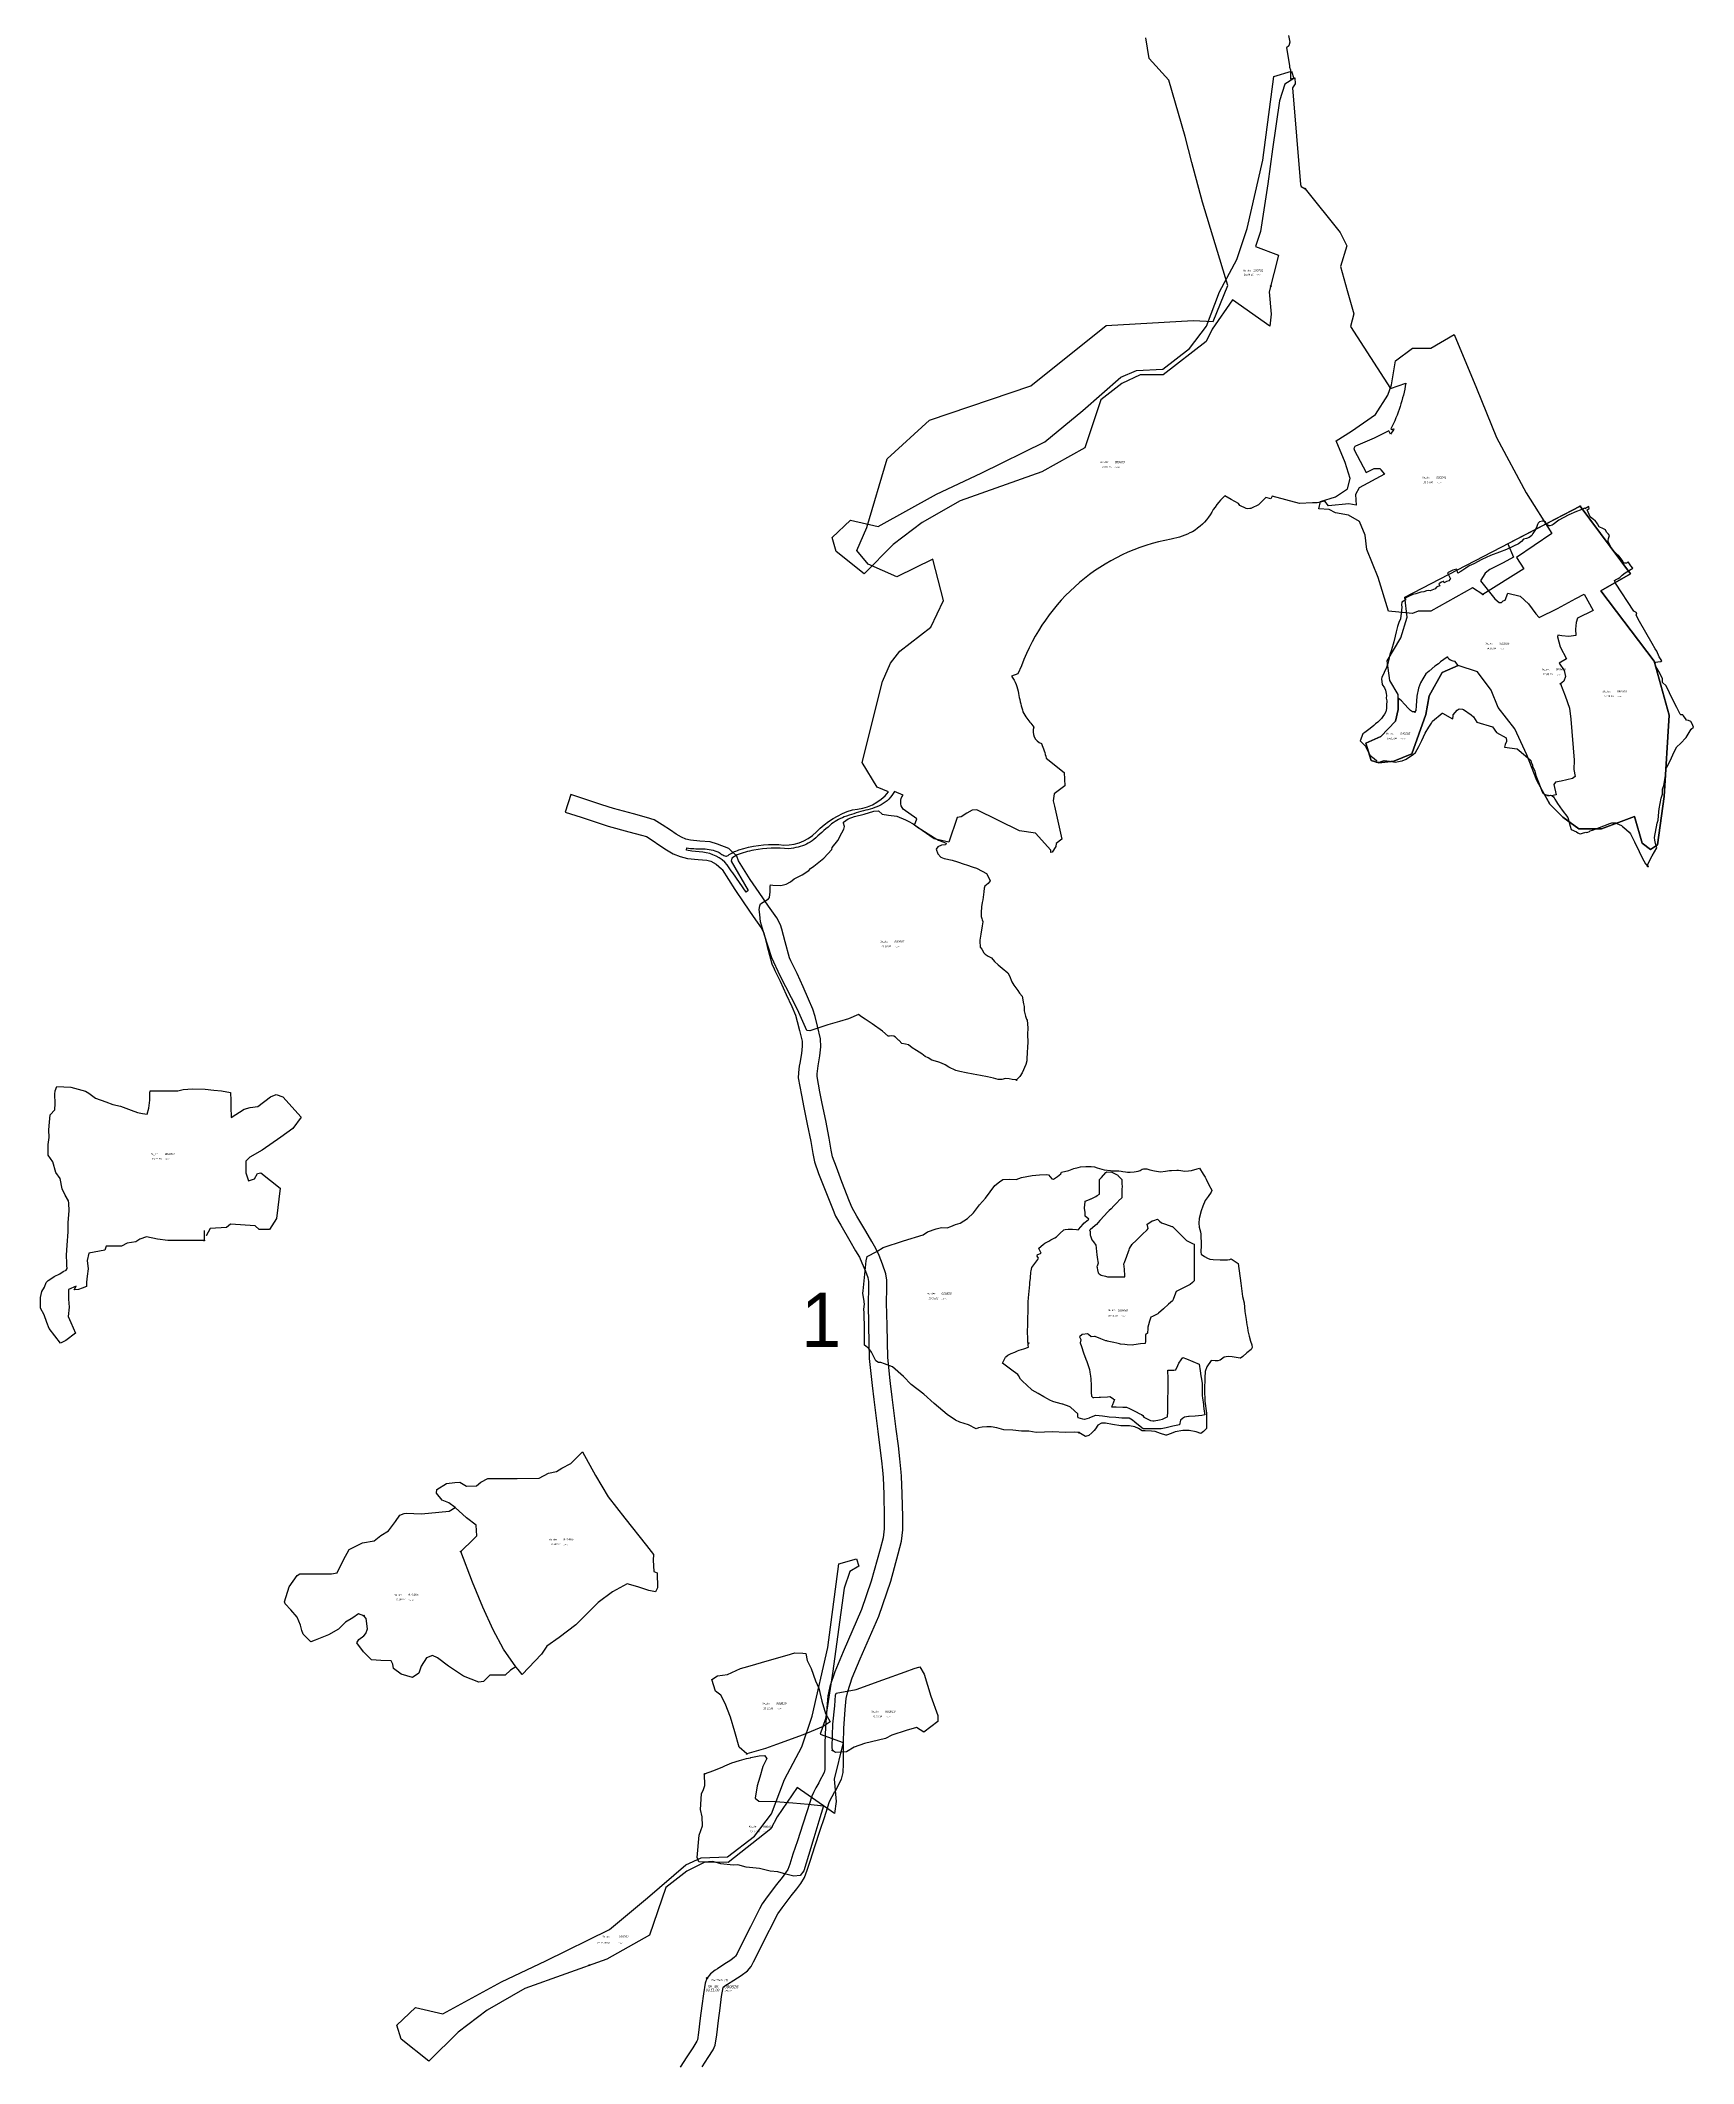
# Model space of a CAD drawing. Header units: metres. Extents: x 116000 to 284092, y 365136 to 804542.
# Drawn here: x 203481 to 212653, y 719896 to 731122 of the extents above; entities that cross this region are included whole.
import ezdxf
from ezdxf.enums import TextEntityAlignment as Align

# ---------------------------------------------------------------- set-up
doc = ezdxf.new("R2010")
doc.units = ezdxf.units.M
doc.header["$LTSCALE"] = 0.075
doc.linetypes.add('LTP001', pattern=[500, 500, 0])
for name, color, linetype in [('000087', 21, 'Continuous'), ('000241', 21, 'Continuous'), ('000460', 21, 'Continuous'), ('020856', 8, 'Continuous'), ('040205', 7, 'Continuous'), ('070177', 46, 'Continuous'), ('080468', 30, 'Continuous'), ('090626', 140, 'Continuous'), ('10', 7, 'Continuous'), ('100450', 62, 'LTP001'), ('100701', 62, 'Continuous'), ('4', 7, 'Continuous'), ('7', 7, 'Continuous'), ('964052', 4, 'Continuous'), ('971465', 5, 'Continuous'), ('980819', 3, 'Continuous')]:
    doc.layers.add(name, color=color, linetype=linetype)
doc.styles.add('HEBTXT', font='HEBTXT.shx')
doc.styles.add('TECHNO', font='techno_w.shx')

# ---------------------------------------------------------------- blocks, each defined once
blk = doc.blocks.new('DM_AREA')
at = {"layer": '10'}
blk.add_circle((0, 0), 2.5, dxfattribs=at)
at = {"layer": '4', "style": 'HEBTXT', "oblique": 10}
blk.add_attdef('DATE', text='', height=10, dxfattribs=at).set_placement((9.9, 86.8), align=Align.RIGHT)
at = {"layer": '4', "style": 'HEBTXT', "oblique": 10, "flags": 8}
blk.add_attdef('DATAtxt', text='', height=6, dxfattribs=at).set_placement((41.8, 89.2), align=Align.MIDDLE)
at = {"layer": '7', "style": 'HEBTXT', "oblique": 10, "flags": 8}
blk.add_attdef('file_txt', text='', height=9, dxfattribs=at).set_placement((-28.4, 117.1), align=Align.MIDDLE)
at = {"layer": '7', "style": 'HEBTXT', "oblique": 10}
blk.add_attdef('FILE_DM', (28.1, 112.6), '', height=12, dxfattribs=at)

msp = doc.modelspace()

# ---------------------------------------------------------------- linework, layer by layer
at = {"layer": '000087', "color": 21, "linetype": 'Continuous', "flags": 128}
msp.add_lwpolyline([(207472, 726272), (207469, 726299), (207473, 726320), (207476, 726331), (207491, 726341), (207520, 726359), (207526, 726367), (207529, 726397), (207530, 726428), (207532, 726436), (207545, 726435), (207588, 726433), (207597, 726434), (207618, 726441), (207642, 726454), (207663, 726469), (207708, 726492), (207744, 726517), (207754, 726527), (207772, 726540), (207800, 726563), (207827, 726584), (207850, 726608), (207872, 726633), (207874, 726643), (207905, 726683), (207928, 726725), (207938, 726745), (207943, 726761), (207936, 726778), (207936, 726785), (207962, 726803), (207998, 726815), (208051, 726829), (208105, 726845), (208130, 726847), (208152, 726828), (208187, 726823), (208233, 726818), (208280, 726797), (208296, 726790), (208324, 726775), (208353, 726753), (208369, 726743), (208387, 726732), (208422, 726710), (208442, 726697), (208463, 726684), (208488, 726675), (208507, 726668), (208503, 726659), (208480, 726657), (208461, 726647), (208450, 726635), (208461, 726608), (208476, 726591), (208496, 726583), (208540, 726574), (208569, 726565), (208607, 726552), (208619, 726548), (208656, 726535), (208674, 726529), (208706, 726512), (208730, 726499), (208743, 726475), (208751, 726458), (208739, 726444), (208720, 726429), (208718, 726419), (208715, 726398), (208709, 726353), (208706, 726338), (208703, 726315), (208700, 726283), (208701, 726268), (208701, 726260), (208704, 726249), (208707, 726242), (208709, 726234), (208710, 726232), (208707, 726209), (208699, 726163), (208694, 726129), (208694, 726115), (208695, 726100), (208695, 726090), (208704, 726079), (208715, 726060), (208722, 726052), (208739, 726041), (208757, 726032), (208775, 726012), (208794, 725993), (208817, 725974), (208849, 725949), (208858, 725931), (208871, 725898), (208881, 725880), (208904, 725851), (208914, 725836), (208928, 725818), (208936, 725777), (208939, 725761), (208939, 725738), (208946, 725708), (208952, 725692), (208955, 725686), (208959, 725644), (208957, 725607), (208959, 725564), (208957, 725536), (208956, 725507), (208953, 725472), (208954, 725460), (208949, 725439), (208928, 725393), (208915, 725374), (208897, 725354), (208873, 725357), (208855, 725361), (208835, 725362), (208815, 725357), (208795, 725357), (208769, 725364), (208736, 725372), (208697, 725378), (208656, 725386), (208618, 725394), (208582, 725401), (208560, 725406), (208522, 725425), (208500, 725437), (208480, 725447), (208465, 725453), (208435, 725462), (208426, 725464), (208406, 725476), (208389, 725484), (208371, 725498), (208342, 725517), (208317, 725533), (208298, 725549), (208280, 725552), (208260, 725557), (208245, 725572), (208242, 725574), (208225, 725591), (208216, 725597), (208205, 725598), (208191, 725596), (208184, 725596), (208153, 725625), (208096, 725666), (208057, 725692), (208037, 725704), (208019, 725717), (207964, 725693), (207915, 725678), (207849, 725660), (207750, 725626), (207733, 725629), (207681, 725744), (207648, 725810), (207586, 725932), (207539, 726032), (207498, 726158), (207477, 726231), (207472, 726272)], close=True, dxfattribs=at)
at = {"layer": '000241', "color": 21, "linetype": 'Continuous', "flags": 128}
msp.add_lwpolyline([(210960, 727955), (210903, 728141), (210840, 728297), (210831, 728377), (210800, 728452), (210738, 728488), (210667, 728501), (210632, 728519), (210574, 728523), (210583, 728563), (210667, 728590), (210734, 728634), (210747, 728692), (210720, 728780), (210671, 728900), (210756, 728954), (210889, 729047), (210956, 729153), (210978, 729211), (211000, 729344), (211094, 729415), (211196, 729415), (211325, 729490), (211449, 729193), (211560, 728918), (211724, 728612), (211867, 728386), (211671, 728252), (211711, 728190), (211484, 728048), (211427, 728084), (211196, 727955), (211125, 727955), (211094, 727942)], close=True, dxfattribs=at)
at = {"layer": '000460', "color": 21, "linetype": 'Continuous', "elevation": 166, "flags": 128}
msp.add_lwpolyline([(210406, 731150), (210413, 731112), (210407, 731092), (210394, 731081), (210412, 730982), (210412, 730973), (210416, 730958), (210417, 730958), (210417, 730957), (210417, 730954), (210417, 730951), (210417, 730943), (210416, 730909), (210440, 730915), (210442, 730881), (210428, 730858), (210473, 730322), (210476, 730312), (210499, 730299), (210693, 730056), (210729, 729983), (210694, 729868), (210732, 729735), (210768, 729604), (210749, 729534), (210971, 729191), (211057, 729220, -0.072621), (210974, 728966, 0.45533), (210983, 728965), (210991, 728966), (210989, 728961), (210972, 728937), (210963, 728955), (210882, 728915), (210778, 728871, 0.312943), (210769, 728856, 0.170736), (210771, 728851), (210837, 728725), (210881, 728746), (210915, 728746), (210918, 728740), (210939, 728715), (210797, 728639), (210778, 728603), (210782, 728543), (210740, 728550), (210627, 728539), (210608, 728566), (210565, 728557), (210539, 728557), (210466, 728553), (210315, 728594), (210308, 728578), (210280, 728586), (210240, 728545), (210200, 728526), (210196, 728524), (210191, 728524), (210178, 728523), (210171, 728525), (210136, 728541), (210129, 728552), (210087, 728575), (210053, 728595, 0.088532), (209972, 728490, -0.111471), (209873, 728396, -0.078036), (209755, 728355, 0.266553), (208925, 727652), (208904, 727608), (208869, 727594, -0.145603), (208907, 727498, 0.012816), (208929, 727408, 0.099867), (208949, 727368, -0.001601), (208992, 727312, 0.395139), (209035, 727220, -0.043607), (209061, 727140), (209161, 727060), (209165, 726986), (209106, 726942), (209100, 726902), (209108, 726873), (209148, 726690), (209117, 726665), (209115, 726650), (209095, 726617), (209088, 726616), (209088, 726629), (209002, 726724), (208913, 726736), (208676, 726852), (208651, 726851), (208621, 726834), (208590, 726814), (208568, 726810), (208522, 726674), (208440, 726691), (208331, 726767), (208344, 726803), (208268, 726857, -0.353151), (208267, 726934), (208220, 726955, -0.134261), (208146, 726880, -0.052637), (208047, 726847, 0.018914), (207941, 726813, 0.093691), (207862, 726767, 0.003471), (207772, 726688, -0.104291), (207685, 726646, -0.031363), (207633, 726637, 0.06592), (207440, 726629, 0.047512), (207346, 726603), (207318, 726584), (207313, 726567), (207407, 726406), (207397, 726396), (207323, 726504), (207313, 726514), (207291, 726548, 0.192499), (207156, 726617), (207095, 726623), (207065, 726629), (207067, 726641, 0.035735), (207147, 726637, -0.092146), (207234, 726622, -0.079128), (207257, 726609, 0.068606), (207279, 726597, 0.267003), (207296, 726599, -0.084358), (207356, 726630, -0.09212), (207577, 726660, 0.240334), (207786, 726730, -0.122729), (207986, 726853, 0.211785), (208187, 726952), (208123, 726978), (208040, 727115), (208154, 727565), (208198, 727666), (208249, 727734), (208422, 727867), (208491, 728015), (208432, 728243), (208232, 728146), (208073, 728215), (208011, 728291), (208066, 728419), (208179, 728800), (208413, 729014), (208976, 729205), (209394, 729541), (209877, 729567), (209987, 729563), (210070, 729762), (209929, 730225), (209870, 730445), (209833, 730588), (209742, 730901), (209632, 731021), (209614, 731136)], format="xyb", dxfattribs=at)
at = {"layer": '020856', "color": 8, "linetype": 'Continuous', "flags": 128}
msp.add_lwpolyline([(208045, 724184), (208063, 724351), (208068, 724374), (208121, 724402), (208157, 724425), (208270, 724462), (208378, 724494), (208402, 724512), (208450, 724527), (208480, 724535), (208511, 724533), (208533, 724541), (208558, 724552), (208584, 724559), (208625, 724586), (208658, 724617), (208692, 724661), (208724, 724698), (208777, 724768), (208803, 724789), (208821, 724801), (208858, 724804), (208894, 724802), (208909, 724807), (208924, 724813), (208983, 724824), (209024, 724828), (209065, 724830), (209074, 724827), (209093, 724805), (209102, 724804), (209124, 724818), (209143, 724833), (209146, 724843), (209187, 724851), (209215, 724862), (209239, 724869), (209251, 724871), (209282, 724873), (209298, 724873), (209311, 724874), (209329, 724871), (209345, 724866), (209383, 724856), (209419, 724851), (209425, 724850), (209445, 724850), (209464, 724849), (209478, 724848), (209487, 724846), (209501, 724844), (209512, 724843), (209527, 724843), (209549, 724845), (209572, 724848), (209582, 724852), (209594, 724858), (209601, 724860), (209620, 724860), (209636, 724855), (209663, 724849), (209695, 724844), (209724, 724847), (209745, 724851), (209757, 724851), (209786, 724853), (209795, 724853), (209809, 724851), (209819, 724850), (209831, 724848), (209851, 724849), (209868, 724851), (209899, 724861), (209912, 724865), (209933, 724831), (209944, 724814), (209949, 724804), (209963, 724772), (209980, 724742), (209980, 724740), (209977, 724732), (209960, 724708), (209944, 724685), (209930, 724653), (209922, 724627), (209911, 724586), (209909, 724560), (209911, 724537), (209917, 724511), (209920, 724499), (209921, 724437), (209919, 724399), (209921, 724388), (209939, 724374), (209956, 724365), (209969, 724360), (209988, 724357), (210027, 724356), (210067, 724356), (210081, 724357), (210088, 724361), (210126, 724335), (210141, 724226), (210151, 724152), (210160, 724118), (210163, 724069), (210170, 724024), (210175, 723996), (210179, 723980), (210180, 723961), (210187, 723932), (210194, 723904), (210203, 723885), (210205, 723870), (210199, 723858), (210175, 723840), (210152, 723819), (210140, 723810), (210137, 723810), (210093, 723817), (210071, 723820), (210048, 723815), (210026, 723800), (210014, 723796), (209998, 723795), (209976, 723797), (209953, 723763), (209943, 723737), (209941, 723701), (209940, 723635), (209942, 723572), (209950, 723505), (209951, 723465), (209950, 723448), (209951, 723424), (209950, 723420), (209934, 723404), (209920, 723393), (209893, 723402), (209855, 723409), (209819, 723409), (209777, 723402), (209754, 723392), (209729, 723383), (209726, 723383), (209695, 723392), (209666, 723403), (209645, 723405), (209611, 723407), (209593, 723407), (209573, 723420), (209554, 723430), (209524, 723435), (209475, 723434), (209429, 723443), (209391, 723450), (209369, 723450), (209347, 723438), (209334, 723419), (209327, 723409), (209315, 723396), (209298, 723381), (209279, 723376), (209243, 723397), (209218, 723400), (209166, 723398), (209099, 723401), (209006, 723398), (208965, 723406), (208932, 723405), (208924, 723405), (208876, 723410), (208827, 723412), (208788, 723423), (208756, 723429), (208732, 723430), (208707, 723428), (208685, 723423), (208673, 723418), (208631, 723441), (208583, 723456), (208558, 723466), (208511, 723498), (208439, 723559), (208382, 723610), (208313, 723665), (208270, 723708), (208209, 723762), (208165, 723778), (208144, 723786), (208131, 723787), (208116, 723795), (208106, 723813), (208092, 723843), (208077, 723864), (208054, 723883), (208053, 723971), (208051, 724062), (208050, 724083), (208053, 724110), (208049, 724137), (208045, 724158), (208044, 724170), (208045, 724184)], close=True, dxfattribs=at)
at = {"layer": '040205', "color": 7, "flags": 128}
for points in [[(211167, 727382), (211090, 727164), (210991, 727122), (210907, 727114), (210865, 727126), (210834, 727222), (210918, 727260), (210999, 727344), (211014, 727409), (211014, 727493), (210968, 727570), (210953, 727680), (211029, 727807), (211064, 727921), (211052, 728032), (212024, 728537), (212303, 728162), (212139, 728067), (212434, 727677), (212518, 727378), (212491, 726927), (212453, 726659), (212414, 726633), (212368, 726667), (212326, 726816), (212143, 726747), (212016, 726747), (211928, 726812), (211856, 726885), (211783, 727015), (211729, 727157), (211661, 727302), (211569, 727420), (211530, 727516), (211454, 727619), (211347, 727654), (211259, 727615), (211186, 727485)], [(212139, 728067), (212303, 728162), (212024, 728537), (211622, 728328), (211655, 728254), (211596, 728224), (211522, 728186), (211497, 728165), (211472, 728123), (211551, 728024), (211575, 728003), (211587, 728003), (211597, 728012), (211608, 728017), (211623, 728055), (211692, 728038), (211738, 727996), (211779, 727940), (211796, 727919), (211898, 727970), (212000, 728025), (212047, 728050), (212097, 727959), (212009, 727916), (212001, 727893), (211999, 727855), (212000, 727820), (211961, 727814), (211923, 727819), (211901, 727822), (211898, 727812), (211914, 727758), (211949, 727690), (211907, 727667), (211936, 727626), (211942, 727593), (211934, 727567), (211915, 727552), (211940, 727485), (211965, 727417), (211973, 727355), (211990, 727128), (211989, 727076), (211996, 727037), (211981, 727026), (211919, 727011), (211887, 727007), (211878, 726993), (211891, 726936), (211865, 726931), (211833, 726934), (211828, 726934), (211856, 726885), (211928, 726812), (212016, 726747), (212143, 726747), (212326, 726816), (212368, 726667), (212414, 726633), (212453, 726659), (212491, 726927), (212518, 727378), (212434, 727677)], [(211167, 727382), (211186, 727485), (211259, 727615), (211347, 727654), (211335, 727671), (211330, 727676), (211319, 727678), (211305, 727683), (211296, 727689), (211289, 727699), (211287, 727699), (211250, 727673), (211238, 727663), (211217, 727649), (211186, 727622), (211168, 727607), (211152, 727579), (211139, 727557), (211127, 727528), (211118, 727483), (211114, 727430), (211112, 727404), (211106, 727396), (211094, 727396), (211082, 727403), (211072, 727415), (211050, 727439), (211032, 727457), (211014, 727472), (211014, 727409), (210999, 727344), (210918, 727260), (210834, 727222), (210865, 727126), (210907, 727114), (210991, 727122), (211090, 727164)]]:
    msp.add_lwpolyline(points, close=True, dxfattribs=at)
at = {"layer": '080468', "color": 30, "flags": 128}
msp.add_lwpolyline([(211034, 728005), (211032, 727991), (211035, 727978), (211030, 727944), (211027, 727913), (211018, 727893), (211016, 727887), (211011, 727870), (211003, 727840), (210997, 727816), (210991, 727785), (210977, 727741), (210968, 727714), (210962, 727687), (210956, 727665), (210950, 727642), (210924, 727587), (210921, 727580), (210926, 727548), (210938, 727529), (210944, 727517), (210948, 727499), (210950, 727487), (210948, 727473), (210951, 727457), (210949, 727434), (210950, 727415), (210945, 727397), (210939, 727384), (210930, 727371), (210922, 727359), (210911, 727348), (210902, 727340), (210888, 727329), (210879, 727321), (210859, 727304), (210844, 727292), (210829, 727281), (210819, 727275), (210804, 727235), (210831, 727208), (210835, 727205), (210835, 727202), (210857, 727156), (210882, 727138), (210895, 727125), (210890, 727122), (210892, 727118), (210899, 727117), (210916, 727119), (210920, 727120), (210926, 727122), (210937, 727126), (210967, 727122), (211000, 727117), (211017, 727120), (211025, 727122), (211036, 727125), (211059, 727134), (211078, 727146), (211097, 727160), (211110, 727170), (211111, 727171), (211120, 727187), (211129, 727205), (211138, 727223), (211146, 727238), (211155, 727257), (211164, 727279), (211184, 727311), (211199, 727334), (211205, 727344), (211259, 727389), (211260, 727390), (211261, 727389), (211315, 727358), (211318, 727359), (211319, 727372), (211320, 727380), (211341, 727406), (211352, 727413), (211371, 727411), (211377, 727409), (211420, 727380), (211432, 727368), (211441, 727354), (211450, 727340), (211537, 727314), (211559, 727282), (211613, 727252), (211614, 727249), (211615, 727239), (211615, 727231), (211608, 727215), (211604, 727201), (211674, 727191), (211720, 727153), (211748, 727129), (211750, 727126), (211753, 727117), (211760, 727100), (211759, 727095), (211773, 727067), (211779, 727043), (211782, 727034), (211793, 727006), (211814, 726953), (211819, 726944), (211842, 726932), (211854, 726933), (211860, 726934), (211869, 726931), (211876, 726924), (211880, 726920), (211884, 726912), (211892, 726898), (211899, 726887), (211924, 726851), (211955, 726811), (211969, 726762), (211974, 726744), (212004, 726730), (212011, 726726), (212018, 726721), (212026, 726720), (212037, 726724), (212056, 726728), (212059, 726727), (212066, 726728), (212075, 726732), (212080, 726736), (212092, 726740), (212108, 726745), (212156, 726764), (212188, 726777), (212200, 726780), (212207, 726781), (212221, 726780), (212227, 726777), (212253, 726765), (212259, 726760), (212267, 726755), (212296, 726728), (212303, 726719), (212325, 726675), (212351, 726622), (212368, 726587), (212386, 726554), (212400, 726539), (212400, 726551), (212424, 726598), (212449, 726641), (212442, 726665), (212438, 726684), (212436, 726699), (212452, 726779), (212456, 726796), (212461, 726842), (212463, 726858), (212474, 726917), (212480, 726940), (212480, 726959), (212481, 726967), (212488, 726988), (212497, 727042), (212500, 727060), (212500, 727080), (212505, 727090), (212521, 727121), (212548, 727178), (212561, 727202), (212581, 727220), (212612, 727254), (212640, 727301), (212653, 727311), (212646, 727329), (212638, 727342), (212626, 727348), (212614, 727350), (212609, 727360), (212596, 727377), (212593, 727379), (212588, 727379), (212582, 727380), (212579, 727383), (212575, 727391), (212561, 727420), (212540, 727460), (212519, 727501), (212501, 727540), (212480, 727560), (212480, 727581), (212460, 727620), (212444, 727648), (212441, 727660), (212442, 727672), (212455, 727673), (212472, 727675), (212478, 727680), (212469, 727691), (212463, 727701), (212450, 727734), (212441, 727746), (212423, 727776), (212353, 727898), (212335, 727932), (212338, 727946), (212322, 727955), (212221, 728110), (212214, 728125), (212221, 728128), (212234, 728137), (212245, 728142), (212257, 728154), (212274, 728167), (212316, 728194), (212305, 728206), (212291, 728228), (212285, 728224), (212281, 728222), (212276, 728221), (212270, 728221), (212267, 728222), (212264, 728224), (212261, 728232), (212240, 728260), (212221, 728279), (212200, 728300), (212180, 728341), (212179, 728347), (212181, 728359), (212186, 728374), (212181, 728383), (212171, 728393), (212165, 728406), (212153, 728411), (212129, 728423), (212120, 728439), (212107, 728458), (212099, 728461), (212080, 728479), (212063, 728518), (212074, 728525), (212072, 728536), (212050, 728523), (212049, 728527), (212024, 728515), (212003, 728508), (211962, 728490), (211930, 728473), (211906, 728460), (211875, 728436), (211869, 728433), (211855, 728428), (211848, 728429), (211838, 728437), (211831, 728449), (211825, 728454), (211815, 728454), (211799, 728451), (211791, 728444), (211787, 728436), (211783, 728424), (211776, 728408), (211762, 728386), (211755, 728375), (211742, 728363), (211727, 728358), (211710, 728354), (211699, 728341), (211681, 728328), (211655, 728316), (211616, 728297), (211576, 728282), (211526, 728264), (211479, 728242), (211434, 728217), (211409, 728206), (211389, 728193), (211362, 728176), (211346, 728166), (211339, 728189), (211318, 728182), (211288, 728167), (211304, 728135), (211301, 728130), (211295, 728124), (211282, 728119), (211270, 728113), (211267, 728120), (211264, 728120), (211255, 728116), (211246, 728111), (211240, 728107), (211245, 728096), (211235, 728091), (211227, 728088), (211219, 728079), (211191, 728068), (211182, 728069), (211172, 728068), (211156, 728062), (211140, 728060), (211113, 728052), (211096, 728048), (211071, 728037), (211052, 728025), (211057, 728018)], close=True, dxfattribs=at)
at = {"layer": '090626', "flags": 128}
msp.add_lwpolyline([(207153, 719878), (207186, 719930), (207213, 719972), (207225, 719999), (207233, 720055), (207243, 720135), (207252, 720203), (207260, 720268), (207269, 720318), (207270, 720322), (207283, 720331), (207293, 720336), (207329, 720359), (207369, 720385), (207404, 720410), (207424, 720434), (207437, 720460), (207472, 720529), (207512, 720608), (207542, 720668), (207561, 720706), (207573, 720727), (207597, 720761), (207647, 720827), (207678, 720866), (207700, 720895), (207720, 720928), (207735, 720970), (207753, 721025), (207778, 721101), (207808, 721192), (207831, 721261), (207858, 721344), (207863, 721357), (207874, 721378), (207889, 721405), (207892, 721410), (207925, 721474), (207935, 721512), (207936, 721559), (207936, 721674), (207939, 721756), (207946, 721860), (207951, 721921), (207960, 721960), (207985, 722036), (208029, 722142), (208132, 722378), (208200, 722572), (208240, 722724), (208258, 722795), (208265, 722858), (208265, 722929), (208263, 723057), (208259, 723156), (208257, 723177), (208249, 723251), (208241, 723324), (208229, 723416), (208207, 723593), (208197, 723670), (208195, 723687), (208182, 723814), (208181, 723901), (208179, 723992), (208176, 724117), (208178, 724199), (208178, 724243), (208172, 724279), (208153, 724331), (208134, 724380), (208117, 724418), (208093, 724458), (208060, 724514), (208010, 724599), (207985, 724644), (207970, 724679), (207928, 724789), (207897, 724870), (207876, 724927), (207869, 724965), (207858, 725031), (207839, 725129), (207819, 725223), (207806, 725288), (207791, 725373), (207791, 725387), (207793, 725402), (207795, 725417), (207796, 725432), (207805, 725488), (207810, 725537), (207809, 725582), (207792, 725653), (207779, 725706), (207767, 725747), (207743, 725803), (207712, 725870), (207679, 725944), (207648, 726007), (207645, 726014), (207637, 726032), (207613, 726120), (207595, 726191), (207587, 726215), (207566, 726253), (207520, 726319), (207468, 726394), (207419, 726466), (207354, 726569), (207345, 726596), (207301, 726639), (207237, 726663), (207196, 726675), (207140, 726679), (207088, 726684), (207062, 726690), (207037, 726701), (207008, 726717), (206976, 726739), (206930, 726770), (206886, 726798), (206843, 726811), (206772, 726830), (206660, 726860), (206596, 726881), (206513, 726909), (206424, 726937), (206393, 726840), (206482, 726812), (206564, 726785), (206631, 726763), (206746, 726731), (206815, 726713), (206843, 726705), (206875, 726685), (206918, 726655), (206955, 726630), (206992, 726609), (207030, 726593), (207071, 726583), (207131, 726577), (207178, 726574), (207200, 726568), (207230, 726552), (207260, 726525), (207263, 726521), (207333, 726410), (207384, 726336), (207435, 726261), (207479, 726198), (207492, 726174), (207496, 726162), (207514, 726094), (207539, 725998), (207552, 725971), (207556, 725961), (207586, 725902), (207619, 725828), (207650, 725762), (207671, 725713), (207680, 725679), (207693, 725629), (207707, 725569), (207708, 725541), (207704, 725501), (207695, 725447), (207691, 725430), (207689, 725414), (207687, 725393), (207686, 725365), (207703, 725269), (207716, 725202), (207736, 725108), (207755, 725012), (207766, 724945), (207775, 724899), (207798, 724835), (207832, 724752), (207875, 724640), (207892, 724598), (207921, 724548), (207972, 724462), (208004, 724406), (208025, 724370), (208039, 724340), (208058, 724293), (208072, 724257), (208075, 724235), (208076, 724199), (208073, 724117), (208076, 723989), (208078, 723899), (208079, 723808), (208094, 723676), (208096, 723658), (208105, 723581), (208127, 723403), (208139, 723312), (208148, 723240), (208153, 723188), (208157, 723149), (208160, 723055), (208162, 722927), (208163, 722864), (208157, 722814), (208141, 722750), (208091, 722572), (208037, 722416), (207934, 722181), (207888, 722069), (207861, 721988), (207850, 721936), (207844, 721868), (207836, 721762), (207834, 721676), (207834, 721560), (207833, 721527), (207829, 721511), (207801, 721459), (207799, 721454), (207784, 721427), (207770, 721400), (207761, 721380), (207733, 721293), (207711, 721224), (207681, 721133), (207655, 721058), (207638, 721003), (207627, 720973), (207615, 720954), (207596, 720929), (207565, 720889), (207514, 720822), (207486, 720783), (207470, 720755), (207450, 720714), (207420, 720654), (207380, 720575), (207346, 720507), (207338, 720492), (207332, 720486), (207311, 720470), (207273, 720446), (207237, 720422), (207225, 720414), (207198, 720395), (207178, 720369), (207170, 720342), (207160, 720284), (207151, 720216), (207142, 720148), (207132, 720068), (207127, 720027), (207123, 720020), (207101, 719984), (207067, 719933), (207031, 719876)], dxfattribs=at)
at = {"layer": '100450', "flags": 128}
msp.add_lwpolyline([(209397, 724845), (209426, 724843), (209459, 724825), (209460, 724822), (209481, 724801), (209481, 724780), (209482, 724761), (209481, 724700), (209460, 724679), (209440, 724659), (209421, 724639), (209400, 724619), (209340, 724552), (209301, 724519), (209306, 724514), (209306, 724492), (209315, 724467), (209336, 724438), (209341, 724400), (209346, 724358), (209350, 724338), (209345, 724321), (209342, 724319), (209346, 724301), (209350, 724283), (209366, 724270), (209401, 724262), (209498, 724262), (209493, 724333), (209518, 724402), (209524, 724419), (209539, 724442), (209559, 724462), (209627, 724529), (209622, 724553), (209650, 724572), (209678, 724581), (209702, 724561), (209763, 724540), (209802, 724501), (209843, 724461), (209882, 724442), (209882, 724239), (209861, 724219), (209783, 724180), (209762, 724128), (209680, 724056), (209642, 724037), (209633, 724009), (209625, 723982), (209623, 723949), (209613, 723940), (209613, 723910), (209611, 723892), (209538, 723883), (209498, 723886), (209468, 723889), (209453, 723894), (209393, 723907), (209333, 723931), (209311, 723929), (209291, 723946), (209263, 723942), (209247, 723929), (209254, 723913), (209250, 723896), (209286, 723791), (209294, 723770), (209301, 723747), (209308, 723711), (209311, 723659), (209312, 723599), (209321, 723592), (209356, 723594), (209414, 723597), (209440, 723580), (209424, 723540), (209507, 723538), (209542, 723522), (209581, 723502), (209598, 723493), (209603, 723482), (209641, 723464), (209660, 723463), (209707, 723472), (209735, 723485), (209737, 723584), (209738, 723642), (209737, 723743), (209781, 723745), (209798, 723782), (209820, 723814), (209910, 723777), (209920, 723712), (209926, 723671), (209926, 723602), (209935, 723544), (209941, 723495), (209887, 723488), (209854, 723487), (209828, 723482), (209818, 723476), (209807, 723467), (209801, 723441), (209700, 723418), (209600, 723418), (209541, 723466), (209520, 723478), (209481, 723478), (209399, 723484), (209335, 723493), (209300, 723478), (209273, 723470), (209238, 723480), (209237, 723501), (209197, 723538), (209152, 723555), (209099, 723570), (209068, 723584), (208980, 723636), (208918, 723694), (208904, 723720), (208818, 723783), (208837, 723818), (208849, 723827), (208887, 723844), (208911, 723854), (208963, 723871), (208959, 723911), (208957, 723960), (208960, 724009), (208961, 724084), (208962, 724122), (208971, 724231), (208974, 724252), (208977, 724287), (208982, 724313), (209019, 724365), (209012, 724376), (209014, 724385), (209033, 724392), (209020, 724420), (209053, 724448), (209088, 724466), (209118, 724483), (209159, 724522), (209183, 724526), (209207, 724526), (209229, 724525), (209240, 724523), (209271, 724559), (209298, 724582), (209277, 724599), (209277, 724620), (209273, 724645), (209278, 724681), (209301, 724690), (209336, 724708), (209358, 724720), (209358, 724781), (209358, 724802)], close=True, dxfattribs=at)
at = {"layer": '100701', "flags": 128}
for points in [[(210222, 729978), (210350, 729931), (210299, 729727), (210310, 729603), (210302, 729537), (210095, 729682), (209982, 729519), (209949, 729452), (209711, 729266), (209582, 729267), (209481, 729218), (209364, 729128), (209276, 728862), (209037, 728729), (208584, 728567), (208374, 728447), (208213, 728325), (208051, 728163), (207896, 728286), (207873, 728363), (207976, 728460), (208129, 728425), (208453, 728604), (208701, 728721), (209053, 728894), (209264, 729069), (209475, 729253), (209562, 729291), (209708, 729297), (209856, 729412), (209951, 729536), (210023, 729726), (210120, 729906), (210176, 730078), (210264, 730458), (210324, 730922), (210422, 730951), (210435, 730910), (210385, 730880), (210355, 730787), (210317, 730518), (210291, 730327), (210251, 730062)], [(207808, 721724), (207935, 721677), (207884, 721474), (207896, 721350), (207887, 721283), (207680, 721428), (207568, 721265), (207534, 721199), (207297, 721012), (207168, 721013), (207067, 720964), (206950, 720874), (206861, 720608), (206623, 720476), (206169, 720313), (205960, 720193), (205799, 720071), (205636, 719909), (205482, 720032), (205459, 720109), (205562, 720207), (205714, 720172), (206039, 720350), (206286, 720467), (206638, 720640), (206850, 720815), (207061, 720999), (207147, 721037), (207293, 721044), (207442, 721158), (207537, 721282), (207609, 721472), (207706, 721653), (207762, 721824), (207850, 722205), (207910, 722669), (208008, 722697), (208021, 722656), (207971, 722626), (207941, 722534), (207903, 722264), (207877, 722073), (207836, 721809)]]:
    msp.add_lwpolyline(points, close=True, dxfattribs=at)
at = {"layer": '964052', "color": 4, "flags": 128}
msp.add_lwpolyline([(204389, 724518), (204389, 724463), (204319, 724463), (204266, 724463), (204188, 724463), (204131, 724470), (204069, 724483), (204032, 724470), (204011, 724456), (203962, 724449), (203930, 724431), (203845, 724431), (203838, 724410), (203750, 724392), (203741, 724353), (203746, 724305), (203741, 724266), (203736, 724232), (203736, 724208), (203712, 724199), (203693, 724192), (203668, 724189), (203679, 724209), (203637, 724192), (203637, 724178), (203637, 724137), (203640, 724094), (203635, 724041), (203650, 724009), (203676, 723949), (203621, 723908), (203593, 723894), (203530, 723974), (203517, 724009), (203501, 724051), (203481, 724087), (203481, 724123), (203481, 724146), (203488, 724181), (203504, 724205), (203512, 724230), (203524, 724242), (203545, 724255), (203557, 724263), (203588, 724279), (203607, 724291), (203624, 724299), (203630, 724307), (203627, 724324), (203627, 724338), (203626, 724381), (203629, 724437), (203635, 724511), (203634, 724563), (203640, 724627), (203639, 724671), (203637, 724683), (203619, 724714), (203601, 724749), (203591, 724808), (203566, 724840), (203550, 724900), (203524, 724937), (203524, 724968), (203524, 724996), (203529, 725034), (203527, 725078), (203532, 725119), (203534, 725160), (203560, 725188), (203563, 725223), (203560, 725275), (203563, 725293), (203571, 725318), (203650, 725313), (203731, 725292), (203750, 725280), (203786, 725252), (203844, 725233), (203883, 725218), (203926, 725208), (203984, 725187), (204020, 725174), (204048, 725167), (204074, 725165), (204082, 725198), (204087, 725241), (204087, 725280), (204090, 725293), (204117, 725294), (204163, 725294), (204204, 725294), (204243, 725294), (204273, 725301), (204324, 725304), (204394, 725303), (204443, 725297), (204485, 725293), (204535, 725285), (204537, 725239), (204537, 725205), (204539, 725146), (204612, 725191), (204644, 725201), (204688, 725207), (204757, 725261), (204789, 725273), (204825, 725261), (204928, 725148), (204881, 725084), (204815, 725036), (204712, 724965), (204642, 724925), (204620, 724903), (204620, 724839), (204636, 724794), (204668, 724806), (204686, 724835), (204704, 724839), (204811, 724754), (204791, 724585), (204752, 724525), (204694, 724525), (204672, 724545), (204535, 724553), (204513, 724535), (204423, 724529), (204401, 724489), (204401, 724489)], dxfattribs=at)
at = {"layer": '971465', "color": 5, "flags": 128}
msp.add_lwpolyline([(206489, 723291), (206560, 723159), (206631, 723040), (206724, 722922), (206844, 722771), (206882, 722721), (206880, 722689), (206884, 722626), (206903, 722619), (206905, 722536), (206893, 722514), (206857, 722522), (206796, 722542), (206736, 722559), (206655, 722514), (206575, 722454), (206452, 722331), (206359, 722261), (206290, 722212), (206261, 722167), (206154, 722055), (206132, 722082), (206118, 722098), (206089, 722079), (206060, 722052), (205974, 722052), (205940, 722017), (205914, 722013), (205829, 722045), (205745, 722102), (205684, 722147), (205656, 722160), (205623, 722147), (205593, 722101), (205580, 722062), (205546, 722038), (205482, 722057), (205439, 722089), (205437, 722112), (205426, 722130), (205369, 722133), (205318, 722137), (205273, 722181), (205237, 722230), (205248, 722249), (205275, 722269), (205286, 722282), (205296, 722309), (205288, 722365), (205275, 722381), (205246, 722391), (205215, 722369), (205173, 722345), (205134, 722306), (205079, 722275), (205006, 722245), (204981, 722236), (204938, 722279), (204932, 722300), (204923, 722329), (204906, 722374), (204870, 722414), (204838, 722448), (204835, 722459), (204861, 722541), (204906, 722605), (204921, 722614), (205096, 722614), (205128, 722620), (205163, 722691), (205194, 722748), (205268, 722785), (205332, 722797), (205370, 722826), (205412, 722853), (205451, 722904), (205475, 722939), (205499, 722949), (205511, 722950), (205595, 722946), (205692, 722955), (205748, 722962), (205782, 722982), (205746, 723007), (205710, 723022), (205679, 723062), (205680, 723082), (205734, 723114), (205780, 723120), (205808, 723123), (205835, 723105), (205844, 723100), (205901, 723101), (205924, 723123), (205963, 723142), (206126, 723142), (206248, 723145), (206299, 723173), (206344, 723181), (206374, 723199), (206423, 723225), (206461, 723263)], close=True, dxfattribs=at)
msp.add_lwpolyline([(206118, 722098), (206051, 722196), (205992, 722302), (205935, 722428), (205879, 722567), (205814, 722737), (205884, 722805), (205903, 722824), (205898, 722883), (205845, 722925), (205782, 722982)], dxfattribs=at)
at = {"layer": '980819', "color": 3, "flags": 128}
msp.add_lwpolyline([(207817, 721907), (207836, 721838), (207862, 721793), (207824, 721767), (207712, 721721), (207565, 721667), (207504, 721644), (207400, 721615), (207358, 721652), (207333, 721736), (207310, 721819), (207280, 721895), (207256, 721940), (207227, 721963), (207207, 722028), (207237, 722048), (207293, 722055), (207366, 722088), (207406, 722099), (207527, 722134), (207625, 722162), (207667, 722176), (207711, 722173), (207727, 722172), (207735, 722132), (207757, 722089), (207781, 722019), (207800, 721980), (207817, 721907)], dxfattribs=at)
for points in [[(207896, 721951), (208007, 721971), (208155, 722025), (208278, 722070), (208328, 722089), (208360, 722097), (208385, 722056), (208422, 721935), (208460, 721828), (208460, 721795), (208383, 721735), (208342, 721761), (208285, 721744), (208204, 721718), (208169, 721699), (208053, 721672), (207995, 721652), (207954, 721626), (207893, 721623), (207876, 721634), (207874, 721654), (207878, 721779), (207889, 721881), (207893, 721940)], [(207423, 721594), (207468, 721603), (207498, 721605), (207512, 721589), (207490, 721545), (207473, 721486), (207458, 721437), (207447, 721368), (207467, 721352), (207559, 721351), (207655, 721343), (207740, 721336), (207826, 721326), (207800, 721241), (207772, 721148), (207742, 721050), (207716, 720965), (207697, 720939), (207661, 720936), (207616, 720947), (207572, 720960), (207530, 720963), (207471, 720979), (207396, 720986), (207351, 720998), (207325, 720997), (207256, 721005), (207212, 721018), (207164, 721013), (207134, 721016), (207124, 721039), (207136, 721163), (207154, 721216), (207153, 721265), (207144, 721306), (207149, 721393), (207160, 721417), (207167, 721439), (207165, 721503), (207217, 721522), (207267, 721542), (207279, 721548), (207317, 721564), (207360, 721577), (207399, 721589), (207420, 721593)]]:
    msp.add_lwpolyline(points, close=True, dxfattribs=at)

# ---------------------------------------------------------------- block references
at = {"layer": '000087', "color": 7}
ref = msp.add_blockref('DM_AREA', (208897, 725354), dxfattribs=at)
ref.add_attrib('FILE_DM', '000087', (208218, 726115), dxfattribs={"layer": '7', "color": 21, "height": 12, "style": 'HEBTXT', "oblique": 10})
ref.add_attrib('DATE', '08.02.00', dxfattribs={"layer": '4', "color": 21, "height": 10, "style": 'HEBTXT', "oblique": 10}).set_placement((208200, 726089), align=Align.RIGHT)
ref.add_attrib('file_txt', 'file_dm:', dxfattribs={"layer": '7', "color": 21, "height": 9, "style": 'HEBTXT', "oblique": 10}).set_placement((208162, 726120), align=Align.MIDDLE)
ref.add_attrib('DATAtxt', ': \x8a‰˜€\x9a', dxfattribs={"layer": '4', "color": 21, "height": 6, "style": 'HEBTXT', "oblique": 10}).set_placement((208232, 726092), align=Align.MIDDLE)
at = {"layer": '000241', "color": 7}
ref = msp.add_blockref('DM_AREA', (211484, 728048), dxfattribs=at)
ref.add_attrib('FILE_DM', '000241', (211225, 728691), dxfattribs={"layer": '7', "color": 21, "height": 12, "style": 'HEBTXT', "oblique": 10})
ref.add_attrib('DATE', '23.04.00', dxfattribs={"layer": '4', "color": 21, "height": 10, "style": 'HEBTXT', "oblique": 10}).set_placement((211207, 728665), align=Align.RIGHT)
ref.add_attrib('file_txt', 'file_dm:', dxfattribs={"layer": '7', "color": 21, "height": 9, "style": 'HEBTXT', "oblique": 10}).set_placement((211169, 728695), align=Align.MIDDLE)
ref.add_attrib('DATAtxt', ': \x8a‰˜€\x9a', dxfattribs={"layer": '4', "color": 21, "height": 6, "style": 'HEBTXT', "oblique": 10}).set_placement((211239, 728667), align=Align.MIDDLE)
at = {"layer": '000460', "color": 7}
ref = msp.add_blockref('DM_AREA', (210499, 730299, 166), dxfattribs=at)
ref.add_attrib('FILE_DM', '000460', (209441, 728776, 166), dxfattribs={"layer": '7', "color": 21, "height": 12, "style": 'HEBTXT', "oblique": 10})
ref.add_attrib('DATE', '09.05.00', dxfattribs={"layer": '4', "color": 21, "height": 10, "style": 'HEBTXT', "oblique": 10}).set_placement((209423, 728751, 166), align=Align.RIGHT)
ref.add_attrib('file_txt', 'file_dm:', dxfattribs={"layer": '7', "color": 21, "height": 9, "style": 'HEBTXT', "oblique": 10}).set_placement((209384, 728781, 166), align=Align.MIDDLE)
ref.add_attrib('DATAtxt', ': \x8a‰˜€\x9a', dxfattribs={"layer": '4', "color": 21, "height": 6, "style": 'HEBTXT', "oblique": 10}).set_placement((209455, 728753, 166), align=Align.MIDDLE)
at = {"layer": '020856', "color": 7}
ref = msp.add_blockref('DM_AREA', (209243, 723397), dxfattribs=at)
ref.add_attrib('FILE_DM', '020856', (208480, 724163), dxfattribs={"layer": '7', "color": 8, "height": 12, "style": 'HEBTXT', "oblique": 10})
ref.add_attrib('DATE', '10.01.03', dxfattribs={"layer": '4', "color": 8, "height": 10, "style": 'HEBTXT', "oblique": 10}).set_placement((208462, 724137), align=Align.RIGHT)
ref.add_attrib('file_txt', 'file_dm:', dxfattribs={"layer": '7', "color": 8, "height": 9, "style": 'HEBTXT', "oblique": 10}).set_placement((208424, 724168), align=Align.MIDDLE)
ref.add_attrib('DATAtxt', ': \x8a‰˜€\x9a', dxfattribs={"layer": '4', "color": 8, "height": 6, "style": 'HEBTXT', "oblique": 10}).set_placement((208494, 724140), align=Align.MIDDLE)
at = {"layer": '040205', "color": 7}
ref = msp.add_blockref('DM_AREA', (212024, 728537), dxfattribs=at)
ref.add_attrib('FILE_DM', '040205', (212227, 727504), dxfattribs={"layer": '7', "color": 7, "height": 12, "style": 'HEBTXT', "oblique": 10})
ref.add_attrib('DATE', '14.05.04', dxfattribs={"layer": '4', "color": 7, "height": 10, "style": 'HEBTXT', "oblique": 10}).set_placement((212209, 727478), align=Align.RIGHT)
ref.add_attrib('file_txt', 'file_dm:', dxfattribs={"layer": '7', "color": 7, "height": 9, "style": 'HEBTXT', "oblique": 10}).set_placement((212170, 727509), align=Align.MIDDLE)
ref.add_attrib('DATAtxt', ': \x8a‰˜€\x9a', dxfattribs={"layer": '4', "color": 7, "height": 6, "style": 'HEBTXT', "oblique": 10}).set_placement((212240, 727481), align=Align.MIDDLE)
ref = msp.add_blockref('DM_AREA', (211915, 727552), dxfattribs=at)
ref.add_attrib('FILE_DM', '040205', (211575, 727769), dxfattribs={"layer": '7', "color": 7, "height": 12, "style": 'HEBTXT', "oblique": 10})
ref.add_attrib('DATE', '14.05.04', dxfattribs={"layer": '4', "color": 7, "height": 10, "style": 'HEBTXT', "oblique": 10}).set_placement((211557, 727743), align=Align.RIGHT)
ref.add_attrib('file_txt', 'file_dm:', dxfattribs={"layer": '7', "color": 7, "height": 9, "style": 'HEBTXT', "oblique": 10}).set_placement((211519, 727774), align=Align.MIDDLE)
ref.add_attrib('DATAtxt', ': \x8a‰˜€\x9a', dxfattribs={"layer": '4', "color": 7, "height": 6, "style": 'HEBTXT', "oblique": 10}).set_placement((211589, 727746), align=Align.MIDDLE)
ref = msp.add_blockref('DM_AREA', (211106, 727396), dxfattribs=at)
ref.add_attrib('FILE_DM', '040205', (211025, 727270), dxfattribs={"layer": '7', "color": 7, "height": 12, "style": 'HEBTXT', "oblique": 10})
ref.add_attrib('DATE', '14.05.04', dxfattribs={"layer": '4', "color": 7, "height": 10, "style": 'HEBTXT', "oblique": 10}).set_placement((211006, 727244), align=Align.RIGHT)
ref.add_attrib('file_txt', 'file_dm:', dxfattribs={"layer": '7', "color": 7, "height": 9, "style": 'HEBTXT', "oblique": 10}).set_placement((210968, 727275), align=Align.MIDDLE)
ref.add_attrib('DATAtxt', ': \x8a‰˜€\x9a', dxfattribs={"layer": '4', "color": 7, "height": 6, "style": 'HEBTXT', "oblique": 10}).set_placement((211038, 727247), align=Align.MIDDLE)
at = {"layer": '070177', "color": 7}
ref = msp.add_blockref('DM_AREA', (210307, 729759), dxfattribs=at)
ref.add_attrib('FILE_DM', '100701', (210210, 729839), dxfattribs={"layer": '7', "color": 62, "height": 12, "style": 'HEBTXT', "oblique": 10})
ref.add_attrib('DATE', '04.09.10', dxfattribs={"layer": '4', "color": 62, "height": 10, "style": 'HEBTXT', "oblique": 10}).set_placement((210211, 729817), align=Align.RIGHT)
ref.add_attrib('file_txt', 'file_dm:', dxfattribs={"layer": '7', "color": 62, "height": 9, "style": 'HEBTXT', "oblique": 10}).set_placement((210176, 729844), align=Align.MIDDLE)
ref.add_attrib('DATAtxt', ': \x8a‰˜€\x9a', dxfattribs={"layer": '4', "color": 62, "height": 6, "style": 'HEBTXT', "oblique": 10}).set_placement((210235, 729822), align=Align.MIDDLE)
at = {"layer": '080468', "color": 7}
ref = msp.add_blockref('DM_AREA', (212400, 726539), dxfattribs=at)
ref.add_attrib('FILE_DM', '080468', (211888, 727626), dxfattribs={"layer": '7', "color": 30, "height": 12, "style": 'HEBTXT', "oblique": 10})
ref.add_attrib('DATE', '01.08.08', dxfattribs={"layer": '4', "color": 30, "height": 10, "style": 'HEBTXT', "oblique": 10}).set_placement((211870, 727600), align=Align.RIGHT)
ref.add_attrib('file_txt', 'file_dm:', dxfattribs={"layer": '7', "color": 30, "height": 9, "style": 'HEBTXT', "oblique": 10}).set_placement((211832, 727630), align=Align.MIDDLE)
ref.add_attrib('DATAtxt', ': \x8a‰˜€\x9a', dxfattribs={"layer": '4', "color": 30, "height": 6, "style": 'HEBTXT', "oblique": 10}).set_placement((211902, 727602), align=Align.MIDDLE)
at = {"layer": '090626', "color": 140}
ref = msp.add_blockref('DM_AREA', (207179, 720370), dxfattribs=dict(at, xscale=1.4, yscale=1.4, zscale=1.4))
ref.add_attrib('FILE_DM', '090626', (207275, 720314), dxfattribs={"layer": '7', "color": 140, "height": 16.8, "style": 'HEBTXT', "oblique": 10})
ref.add_attrib('DATE', '03.11.09', dxfattribs={"layer": '4', "color": 140, "height": 14, "style": 'HEBTXT', "oblique": 10}).set_placement((207247, 720297), align=Align.RIGHT)
ref.add_attrib('file_txt', 'file_dm:', dxfattribs={"layer": '7', "color": 140, "height": 12.6, "style": 'HEBTXT', "oblique": 10}).set_placement((207215, 720323), align=Align.MIDDLE)
ref.add_attrib('DATAtxt', ': \x8a‰˜€\x9a', dxfattribs={"layer": '4', "color": 140, "height": 8.4, "style": 'HEBTXT', "oblique": 10}).set_placement((207295, 720300), align=Align.MIDDLE)
at = {"layer": '100701'}
ref = msp.add_blockref('DM_AREA', (206527, 720442), dxfattribs=at)
ref.add_attrib('FILE_DM', '100701', (206689, 720594), dxfattribs={"layer": '7', "color": 62, "height": 12, "style": 'HEBTXT', "oblique": 10})
ref.add_attrib('DATE', '21.12.2010', dxfattribs={"layer": '4', "color": 62, "height": 10, "style": 'HEBTXT', "oblique": 10}).set_placement((206637, 720561), align=Align.RIGHT)
ref.add_attrib('file_txt', 'file_dm:', dxfattribs={"layer": '7', "color": 62, "height": 9, "style": 'HEBTXT', "oblique": 10}).set_placement((206620, 720600), align=Align.MIDDLE)
ref.add_attrib('DATAtxt', ': \x8a‰˜€\x9a', dxfattribs={"layer": '4', "color": 62, "height": 6, "style": 'HEBTXT', "oblique": 10}).set_placement((206697, 720565), align=Align.MIDDLE)
at = {"layer": '964052', "color": 7}
ref = msp.add_blockref('DM_AREA', (204389, 724463), dxfattribs=at)
ref.add_attrib('FILE_DM', '964052', (204170, 724937), dxfattribs={"layer": '7', "color": 4, "height": 12, "style": 'HEBTXT', "oblique": 10})
ref.add_attrib('DATE', '04.11.96', dxfattribs={"layer": '4', "color": 4, "height": 10, "style": 'HEBTXT', "oblique": 10}).set_placement((204152, 724911), align=Align.RIGHT)
ref.add_attrib('file_txt', 'file_dm:', dxfattribs={"layer": '7', "color": 4, "height": 9, "style": 'HEBTXT', "oblique": 10}).set_placement((204114, 724942), align=Align.MIDDLE)
ref.add_attrib('DATAtxt', ': \x8a‰˜€\x9a', dxfattribs={"layer": '4', "color": 4, "height": 6, "style": 'HEBTXT', "oblique": 10}).set_placement((204184, 724914), align=Align.MIDDLE)
at = {"layer": '971465', "color": 7}
ref = msp.add_blockref('DM_AREA', (208964, 723893), dxfattribs=at)
ref.add_attrib('FILE_DM', '100450', (209458, 724070), dxfattribs={"layer": '7', "color": 62, "height": 12, "style": 'HEBTXT', "oblique": 10})
ref.add_attrib('DATE', '28.06.10', dxfattribs={"layer": '4', "color": 62, "height": 10, "style": 'HEBTXT', "oblique": 10}).set_placement((209457, 724040), align=Align.RIGHT)
ref.add_attrib('file_txt', 'file_dm:', dxfattribs={"layer": '7', "color": 62, "height": 9, "style": 'HEBTXT', "oblique": 10}).set_placement((209424, 724076), align=Align.MIDDLE)
ref.add_attrib('DATAtxt', ': \x8a‰˜€\x9a', dxfattribs={"layer": '4', "color": 62, "height": 6, "style": 'HEBTXT', "oblique": 10}).set_placement((209486, 724044), align=Align.MIDDLE)
ref = msp.add_blockref('DM_AREA', (205814, 722737), dxfattribs=at)
ref.add_attrib('FILE_DM', '971465', (206382, 722799), dxfattribs={"layer": '7', "color": 5, "height": 12, "style": 'HEBTXT', "oblique": 10})
ref.add_attrib('DATE', '11.08.97', dxfattribs={"layer": '4', "color": 5, "height": 10, "style": 'HEBTXT', "oblique": 10}).set_placement((206364, 722773), align=Align.RIGHT)
ref.add_attrib('file_txt', 'file_dm:', dxfattribs={"layer": '7', "color": 5, "height": 9, "style": 'HEBTXT', "oblique": 10}).set_placement((206325, 722803), align=Align.MIDDLE)
ref.add_attrib('DATAtxt', ': \x8a‰˜€\x9a', dxfattribs={"layer": '4', "color": 5, "height": 6, "style": 'HEBTXT', "oblique": 10}).set_placement((206395, 722775), align=Align.MIDDLE)
ref = msp.add_blockref('DM_AREA', (205275, 722381), dxfattribs=at)
ref.add_attrib('FILE_DM', '971465', (205522, 722492), dxfattribs={"layer": '7', "color": 5, "height": 12, "style": 'HEBTXT', "oblique": 10})
ref.add_attrib('DATE', '11.08.97', dxfattribs={"layer": '4', "color": 5, "height": 10, "style": 'HEBTXT', "oblique": 10}).set_placement((205504, 722466), align=Align.RIGHT)
ref.add_attrib('file_txt', 'file_dm:', dxfattribs={"layer": '7', "color": 5, "height": 9, "style": 'HEBTXT', "oblique": 10}).set_placement((205466, 722496), align=Align.MIDDLE)
ref.add_attrib('DATAtxt', ': \x8a‰˜€\x9a', dxfattribs={"layer": '4', "color": 5, "height": 6, "style": 'HEBTXT', "oblique": 10}).set_placement((205536, 722468), align=Align.MIDDLE)
at = {"layer": '980819', "color": 7}
ref = msp.add_blockref('DM_AREA', (207400, 721615), dxfattribs=at)
ref.add_attrib('FILE_DM', '980819', (207564, 721888), dxfattribs={"layer": '7', "color": 3, "height": 12, "style": 'HEBTXT', "oblique": 10})
ref.add_attrib('DATE', '13.12.98', dxfattribs={"layer": '4', "color": 3, "height": 10, "style": 'HEBTXT', "oblique": 10}).set_placement((207545, 721862), align=Align.RIGHT)
ref.add_attrib('file_txt', 'file_dm:', dxfattribs={"layer": '7', "color": 3, "height": 9, "style": 'HEBTXT', "oblique": 10}).set_placement((207507, 721892), align=Align.MIDDLE)
ref.add_attrib('DATAtxt', ': \x8a‰˜€\x9a', dxfattribs={"layer": '4', "color": 3, "height": 6, "style": 'HEBTXT', "oblique": 10}).set_placement((207577, 721864), align=Align.MIDDLE)
ref = msp.add_blockref('DM_AREA', (207876, 721634), dxfattribs=at)
ref.add_attrib('FILE_DM', '980819', (208168, 721843), dxfattribs={"layer": '7', "color": 3, "height": 12, "style": 'HEBTXT', "oblique": 10})
ref.add_attrib('DATE', '13.12.98', dxfattribs={"layer": '4', "color": 3, "height": 10, "style": 'HEBTXT', "oblique": 10}).set_placement((208150, 721817), align=Align.RIGHT)
ref.add_attrib('file_txt', 'file_dm:', dxfattribs={"layer": '7', "color": 3, "height": 9, "style": 'HEBTXT', "oblique": 10}).set_placement((208112, 721848), align=Align.MIDDLE)
ref.add_attrib('DATAtxt', ': \x8a‰˜€\x9a', dxfattribs={"layer": '4', "color": 3, "height": 6, "style": 'HEBTXT', "oblique": 10}).set_placement((208182, 721820), align=Align.MIDDLE)
ref = msp.add_blockref('DM_AREA', (207165, 721503), dxfattribs=at)
ref.add_attrib('FILE_DM', '980819', (207490, 721205), dxfattribs={"layer": '7', "color": 3, "height": 12, "style": 'HEBTXT', "oblique": 10})
ref.add_attrib('DATE', '13.12.98', dxfattribs={"layer": '4', "color": 3, "height": 10, "style": 'HEBTXT', "oblique": 10}).set_placement((207471, 721179), align=Align.RIGHT)
ref.add_attrib('file_txt', 'file_dm:', dxfattribs={"layer": '7', "color": 3, "height": 9, "style": 'HEBTXT', "oblique": 10}).set_placement((207433, 721210), align=Align.MIDDLE)
ref.add_attrib('DATAtxt', ': \x8a‰˜€\x9a', dxfattribs={"layer": '4', "color": 3, "height": 6, "style": 'HEBTXT', "oblique": 10}).set_placement((207503, 721182), align=Align.MIDDLE)

# ---------------------------------------------------------------- texts
at = {"layer": '090626'}
for s, height, style, p in [('1', 300, 'HEBTXT', (207701, 723873)), ('\x8d‰™‰\x81‹-„˜ƒ‡', 10.78, 'TECHNO', (207202, 720354))]:
    msp.add_text(s, height=height, dxfattribs=dict(at, style=style)).set_placement(p)

doc.saveas('drawing.dxf')
